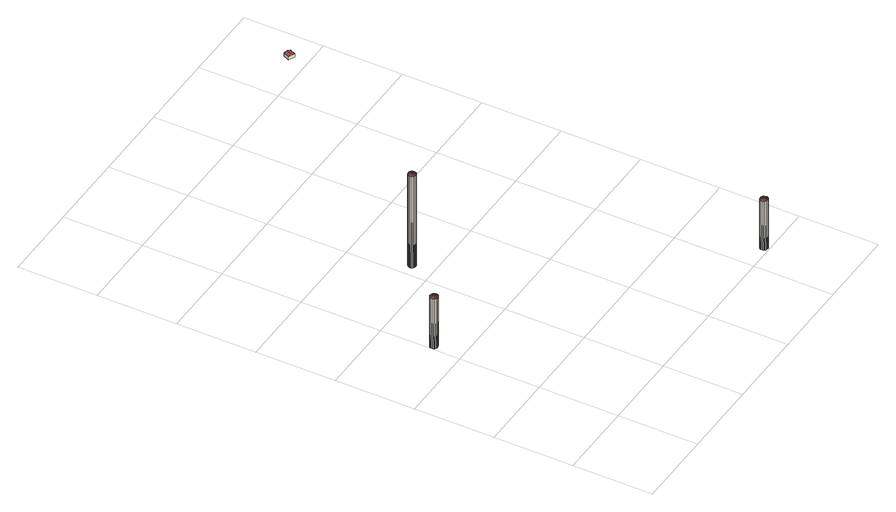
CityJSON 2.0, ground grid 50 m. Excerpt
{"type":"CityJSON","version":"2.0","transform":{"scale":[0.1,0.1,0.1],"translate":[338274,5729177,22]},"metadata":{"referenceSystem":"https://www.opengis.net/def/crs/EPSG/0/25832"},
"CityObjects":{
"building1":{"type":"Building","attributes":{"Geometrietyp2DReferenz":"1000","Gemeindeschluessel":"05170048","function":"51002_1251","roofType":"1000","measuredHeight":34.9},"geometry":[{"type":"Solid","lod":"2","boundaries":[[[[0,1,2]],[[1,3,2]],[[4,5,0]],[[5,1,0]],[[6,7,4]],[[7,5,4]],[[8,9,6]],[[9,7,6]],[[10,11,8]],[[11,9,8]],[[12,13,10]],[[13,11,10]],[[14,15,12]],[[15,13,12]],[[16,17,14]],[[17,15,14]],[[18,19,16]],[[19,17,16]],[[20,21,18]],[[21,19,18]],[[22,23,20]],[[23,21,20]],[[24,25,22]],[[25,23,22]],[[26,27,24]],[[27,25,24]],[[28,29,26]],[[29,27,26]],[[30,31,28]],[[31,29,28]],[[32,33,30]],[[33,31,30]],[[34,35,32]],[[35,33,32]],[[36,37,34]],[[37,35,34]],[[38,39,36]],[[39,37,36]],[[2,3,38]],[[3,39,38]],[[3,1,39]],[[1,5,39]],[[5,7,39]],[[7,9,39]],[[9,11,39]],[[11,13,39]],[[13,15,39]],[[15,17,39]],[[17,19,39]],[[19,21,39]],[[21,23,39]],[[23,25,39]],[[25,27,39]],[[27,29,39]],[[29,31,39]],[[31,33,39]],[[33,35,39]],[[35,37,39]],[[14,12,4]],[[12,10,4]],[[10,8,4]],[[8,6,4]],[[0,2,4]],[[2,38,4]],[[38,36,4]],[[36,34,4]],[[34,32,4]],[[32,30,4]],[[30,28,4]],[[28,26,4]],[[26,24,4]],[[24,22,4]],[[22,20,4]],[[20,18,4]],[[18,16,4]],[[16,14,4]]]],"semantics":{"surfaces":[{"type":"WallSurface"},{"type":"GroundSurface"},{"type":"RoofSurface"}],"values":[[0,0,0,0,0,0,0,0,0,0,0,0,0,0,0,0,0,0,0,0,0,0,0,0,0,0,0,0,0,0,0,0,0,0,0,0,0,0,0,0,1,1,1,1,1,1,1,1,1,1,1,1,1,1,1,1,1,1,2,2,2,2,2,2,2,2,2,2,2,2,2,2,2,2,2,2]]}}]},
"building2":{"type":"Building","attributes":{"Geometrietyp2DReferenz":"1000","Gemeindeschluessel":"05170048","function":"51002_1251","roofType":"1000","measuredHeight":64.14},"geometry":[{"type":"Solid","lod":"2","boundaries":[[[[40,41,42]],[[41,43,42]],[[44,45,40]],[[45,41,40]],[[46,47,44]],[[47,45,44]],[[48,49,46]],[[49,47,46]],[[50,51,48]],[[51,49,48]],[[52,53,50]],[[53,51,50]],[[54,55,52]],[[55,53,52]],[[56,57,54]],[[57,55,54]],[[58,59,56]],[[59,57,56]],[[60,61,58]],[[61,59,58]],[[62,63,60]],[[63,61,60]],[[64,65,62]],[[65,63,62]],[[66,67,64]],[[67,65,64]],[[68,69,66]],[[69,67,66]],[[70,71,68]],[[71,69,68]],[[72,73,70]],[[73,71,70]],[[74,75,72]],[[75,73,72]],[[76,77,74]],[[77,75,74]],[[78,79,76]],[[79,77,76]],[[42,43,78]],[[43,79,78]],[[43,41,79]],[[41,45,79]],[[45,47,79]],[[47,49,79]],[[49,51,79]],[[51,53,79]],[[53,55,79]],[[55,57,79]],[[57,59,79]],[[59,61,79]],[[61,63,79]],[[63,65,79]],[[65,67,79]],[[67,69,79]],[[69,71,79]],[[71,73,79]],[[73,75,79]],[[75,77,79]],[[40,42,44]],[[42,78,44]],[[78,76,44]],[[76,74,44]],[[74,72,44]],[[72,70,44]],[[70,68,44]],[[68,66,44]],[[66,64,44]],[[64,62,44]],[[62,60,44]],[[60,58,44]],[[58,56,44]],[[56,54,44]],[[54,52,44]],[[52,50,44]],[[50,48,44]],[[48,46,44]]]],"semantics":{"surfaces":[{"type":"WallSurface"},{"type":"GroundSurface"},{"type":"RoofSurface"}],"values":[[0,0,0,0,0,0,0,0,0,0,0,0,0,0,0,0,0,0,0,0,0,0,0,0,0,0,0,0,0,0,0,0,0,0,0,0,0,0,0,0,1,1,1,1,1,1,1,1,1,1,1,1,1,1,1,1,1,1,2,2,2,2,2,2,2,2,2,2,2,2,2,2,2,2,2,2]]}}]},
"building3":{"type":"Building","attributes":{"Geometrietyp2DReferenz":"1000","Gemeindeschluessel":"05170048","function":"51002_1251","roofType":"1000","measuredHeight":34.22},"geometry":[{"type":"Solid","lod":"2","boundaries":[[[[80,81,82]],[[81,83,82]],[[84,85,80]],[[85,81,80]],[[86,87,84]],[[87,85,84]],[[88,89,86]],[[89,87,86]],[[90,91,88]],[[91,89,88]],[[92,93,90]],[[93,91,90]],[[94,95,92]],[[95,93,92]],[[96,97,94]],[[97,95,94]],[[98,99,96]],[[99,97,96]],[[100,101,98]],[[101,99,98]],[[102,103,100]],[[103,101,100]],[[104,105,102]],[[105,103,102]],[[106,107,104]],[[107,105,104]],[[108,109,106]],[[109,107,106]],[[110,111,108]],[[111,109,108]],[[112,113,110]],[[113,111,110]],[[114,115,112]],[[115,113,112]],[[116,117,114]],[[117,115,114]],[[118,119,116]],[[119,117,116]],[[82,83,118]],[[83,119,118]],[[83,81,119]],[[81,85,119]],[[85,87,119]],[[87,89,119]],[[89,91,119]],[[91,93,119]],[[93,95,119]],[[95,97,119]],[[97,99,119]],[[99,101,119]],[[101,103,119]],[[103,105,119]],[[105,107,119]],[[107,109,119]],[[109,111,119]],[[111,113,119]],[[113,115,119]],[[115,117,119]],[[80,82,84]],[[82,118,84]],[[118,116,84]],[[116,114,84]],[[114,112,84]],[[112,110,84]],[[110,108,84]],[[108,106,84]],[[106,104,84]],[[104,102,84]],[[102,100,84]],[[100,98,84]],[[98,96,84]],[[96,94,84]],[[94,92,84]],[[92,90,84]],[[90,88,84]],[[88,86,84]]]],"semantics":{"surfaces":[{"type":"WallSurface"},{"type":"GroundSurface"},{"type":"RoofSurface"}],"values":[[0,0,0,0,0,0,0,0,0,0,0,0,0,0,0,0,0,0,0,0,0,0,0,0,0,0,0,0,0,0,0,0,0,0,0,0,0,0,0,0,1,1,1,1,1,1,1,1,1,1,1,1,1,1,1,1,1,1,2,2,2,2,2,2,2,2,2,2,2,2,2,2,2,2,2,2]]}}]},
"building4":{"type":"Building","attributes":{"Geometrietyp2DReferenz":"3000","Gemeindeschluessel":"05170048","function":"31001_1313","roofType":"3100","measuredHeight":2.72},"address":[{"country":"Germany","locality":"Wesel","thoroughfareNumber":"460","thoroughfareName":"Brüner Landstraße"}],"geometry":[{"type":"Solid","lod":"2","boundaries":[[[[120,121,122,123]],[[124,125,121,120]],[[126,127,125,124]],[[123,122,127,126]],[[120,128,124]],[[126,129,123]],[[123,129,128,120]],[[124,128,129,126]],[[121,125,127,122]]]],"semantics":{"surfaces":[{"type":"WallSurface"},{"type":"RoofSurface"},{"type":"GroundSurface"}],"values":[[0,0,0,0,0,0,1,1,2]]}}]}
},
"vertices":[
[51,1191,362],[51,1191,13],[47,1197,362],[47,1197,13],[54,1184,362],[54,1184,13],[54,1176,362],[54,1176,13],[51,1168,362],[51,1168,13],[47,1162,362],[47,1162,13],[40,1157,362],[40,1157,13],[33,1155,362],[33,1155,13],[25,1155,362],[25,1155,13],[18,1157,362],[18,1157,13],[11,1162,362],[11,1162,13],[7,1168,362],[7,1168,13],[4,1176,362],[4,1176,13],[4,1184,362],[4,1184,13],[7,1191,362],[7,1191,13],[11,1197,362],[11,1197,13],[18,1202,362],[18,1202,13],[25,1204,362],[25,1204,13],[33,1204,362],[33,1204,13],[40,1202,362],[40,1202,13],
[605,1644,654],[605,1644,12],[601,1650,654],[601,1650,12],[608,1636,654],[608,1636,12],[608,1628,654],[608,1628,12],[605,1621,654],[605,1621,12],[601,1615,654],[601,1615,12],[594,1610,654],[594,1610,12],[587,1608,654],[587,1608,12],[579,1608,654],[579,1608,12],[572,1610,654],[572,1610,12],[565,1615,654],[565,1615,12],[561,1621,654],[561,1621,12],[558,1628,654],[558,1628,12],[558,1636,654],[558,1636,12],[561,1644,654],[561,1644,12],[565,1650,654],[565,1650,12],[572,1655,654],[572,1655,12],[579,1657,654],[579,1657,12],[587,1657,654],[587,1657,12],[594,1655,654],[594,1655,12],
[1695,46,352],[1695,46,10],[1690,52,352],[1690,52,10],[1697,39,352],[1697,39,10],[1697,31,352],[1697,31,10],[1695,23,352],[1695,23,10],[1690,17,352],[1690,17,10],[1684,12,352],[1684,12,10],[1677,10,352],[1677,10,10],[1669,10,352],[1669,10,10],[1661,12,352],[1661,12,10],[1655,17,352],[1655,17,10],[1650,23,352],[1650,23,10],[1648,31,352],[1648,31,10],[1648,39,352],[1648,39,10],[1650,46,352],[1650,46,10],[1655,52,352],[1655,52,10],[1661,57,352],[1661,57,10],[1669,59,352],[1669,59,10],[1677,59,352],[1677,59,10],[1684,57,352],[1684,57,10],
[1834,3084,38],[1834,3084,17],[1853,3124,17],[1853,3124,38],[1794,3103,38],[1794,3103,17],[1813,3142,38],[1813,3142,17],[1814,3093,44],[1833,3133,44]
]}
